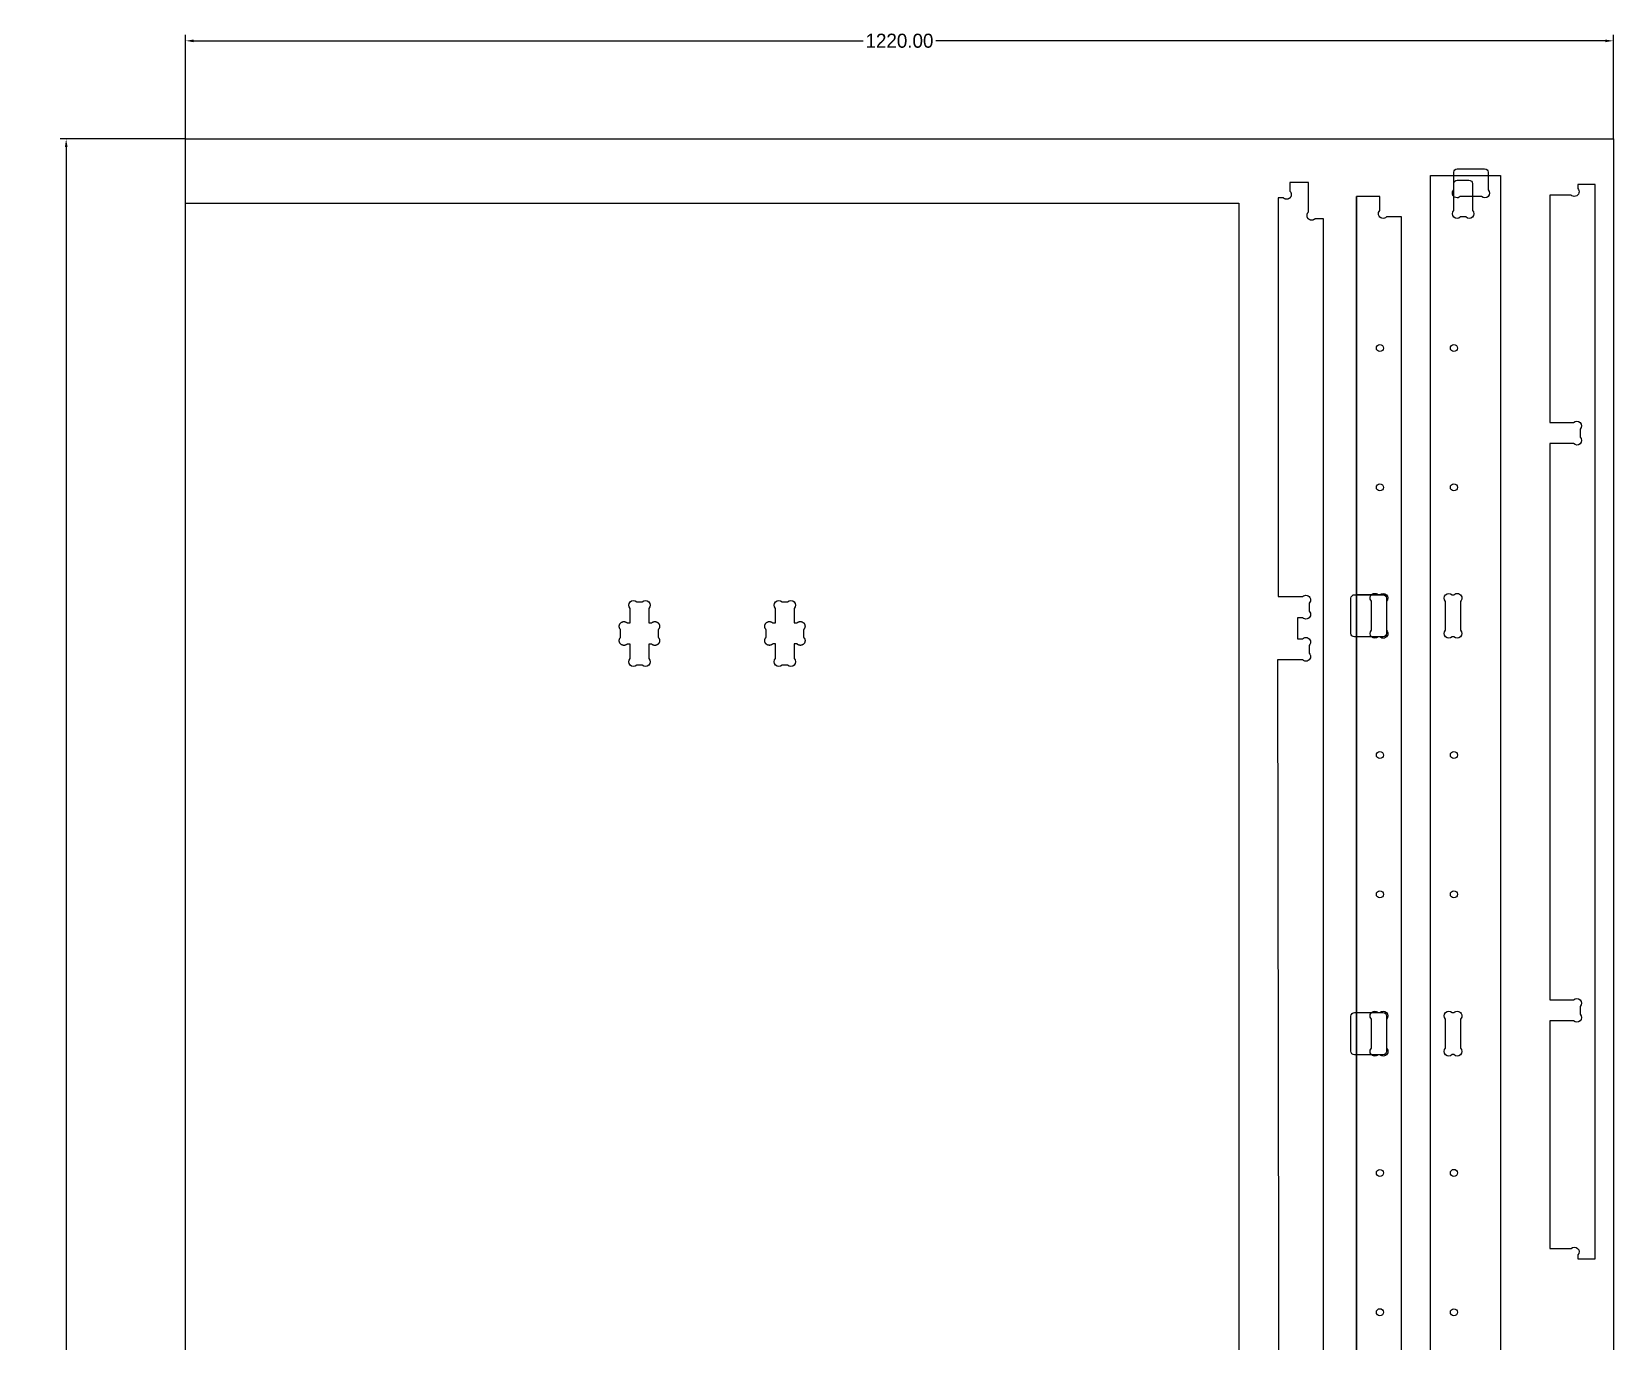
# Model space of a CAD drawing. Header units: millimetres. Extents: x 6492 to 10543, y 1975 to 5871.
# Drawn here: x 6492 to 7843, y 4752 to 5871 of the extents above; entities that cross this region are included whole.
import ezdxf

# ---------------------------------------------------------------- set-up
doc = ezdxf.new("R2010")
doc.units = ezdxf.units.MM
doc.layers.add('0_Make2D$Visibile$Curve', color=18, linetype='Continuous', true_color=0x000000)
for name, color, linetype in [('CUT_INSIDE_18MM', 54, 'Continuous'), ('CUT_OUTSIDE_18MM', 1, 'Continuous'), ('HOLE_18MM', 4, 'Continuous'), ('POCKET_INSIDE_9MM', 97, 'Continuous'), ('POCKET_OUTSIDE_9MM', 6, 'Continuous')]:
    doc.layers.add(name, color=color, linetype=linetype)
doc.layers.add('NO_PRINT', color=2, linetype='Continuous', plot=False)
doc.layers.add('POCKET_OUTSIDE_14MM', color=175, linetype='Continuous', plot=False)
doc.layers.add('TOP-HOLE-6.000MM-DIAM_15.000MM', color=20, linetype='Continuous', lineweight=25, true_color=0xff2400)
doc.dimstyles.get("Standard").update_dxf_attribs({"dimtxt": 1.2, "dimasz": 0.18, "dimexe": 0.18, "dimexo": 0.0625, "dimgap": 0.09, "dimtad": 0, "dimtih": 1, "dimtoh": 1, "dimzin": 0, "dimdsep": 46, "dimtxsty": 'Standard', "dimcen": 0.09, "dimclrd": 256, "dimclre": 256, "dimclrt": 256, "dimadec": 0, "dimazin": 0, "dimtfac": 1, "dimtofl": 0, "dimtmove": 0, "dimatfit": 3, "dimfxl": 1, "dimtolj": 1, "dimtzin": 0, "dimlwd": -1, "dimlwe": -1, "dimarcsym": 0})

# ---------------------------------------------------------------- blocks, each defined once
blk = doc.blocks.new('FRAME_INT_SHORT')
at = {"layer": 'CUT_OUTSIDE_18MM'}
blk.add_lwpolyline([(7697.4, 3385.5), (7700.8, 3385.5), (7700.8, 3400.5), (6782.8, 3400.5), (6782.8, 3385.5), (6786.2, 3385.5, -1), (6791.8, 3379.8), (6791.8, 3361.8), (6986.2, 3361.8), (6986.2, 3371.8), (6986.2, 3381.9, -1), (6991.8, 3387.6), (6998.6, 3387.6, -1), (7004.2, 3381.9), (7004.2, 3371.8), (7004.2, 3361.8), (7479.4, 3361.8), (7479.4, 3371.8), (7479.4, 3381.9, -1), (7485.1, 3387.6), (7491.8, 3387.6, -1), (7497.4, 3381.9), (7497.4, 3371.8), (7497.4, 3361.8), (7691.8, 3361.8), (7691.8, 3379.8, -1)], format="xyb", close=True, dxfattribs=at)
blk = doc.blocks.new('FRAME_LONG_OUT')
at = {"layer": '0_Make2D$Visibile$Curve', "color": 147, "lineweight": -3, "true_color": 0x366c72}
for p, q in [((7706.8, 5744.3), (7706.8, 5744.3)), ((7707.8, 3531.3), (7707.8, 3531.3))]:
    blk.add_line(p, q, dxfattribs=at)
at = {"layer": 'CUT_OUTSIDE_18MM'}
blk.add_lwpolyline([(7686.8, 5748.3), (7746.8, 5748.3), (7746.8, 3513.3), (7686.8, 3513.3)], close=True, dxfattribs=at)
at = {"layer": 'POCKET_INSIDE_9MM'}
for p, q in [((7698.6, 3871.8), (7698, 3871.8)), ((7712.6, 3871.8), (7712.6, 3871.8))]:
    blk.add_line(p, q, dxfattribs=at)
for points in [[(7717.1, 5712.8), (7712.5, 5712.8, -1), (7706.8, 5718.4), (7706.8, 5741.3, -0.414214), (7709.8, 5744.3), (7719.8, 5744.3, -0.414214), (7722.8, 5741.3), (7722.8, 5718.4, -1)], [(7706.9, 5354.1), (7705.4, 5354.1, -1), (7699.7, 5359.7), (7699.7, 5384.4, -1), (7705.4, 5390), (7706.9, 5390, -1), (7712.6, 5384.4), (7712.6, 5359.7, -1)], [(7706.9, 4997.1), (7705.4, 4997.1, -1), (7699.7, 5002.7), (7699.7, 5027.4, -1), (7705.4, 5033), (7706.9, 5033, -1), (7712.6, 5027.4), (7712.6, 5002.7, -1)], [(7706.9, 4603.8), (7705.4, 4603.8, -1), (7699.7, 4609.4), (7699.7, 4634.1, -1), (7705.4, 4639.8), (7706.9, 4639.8, -1), (7712.6, 4634.1), (7712.6, 4609.4, -1)], [(7706.9, 4228.8), (7705.4, 4228.8, -1), (7699.7, 4234.4), (7699.7, 4259.1, -1), (7705.4, 4264.7), (7706.9, 4264.7, -1), (7712.6, 4259.1), (7712.6, 4234.4, -1)], [(7706.9, 3871.8), (7705.4, 3871.8, -1), (7699.7, 3877.4), (7699.7, 3902.1, -1), (7705.4, 3907.8), (7706.9, 3907.8, -1), (7712.6, 3902.1), (7712.6, 3877.4, -1)], [(7717.1, 3548.8), (7712.5, 3548.8, 1), (7706.8, 3543.2), (7706.8, 3520.3, 0.414214), (7709.8, 3517.3), (7719.8, 3517.3, 0.414214), (7722.8, 3520.3), (7722.8, 3543.2, 1)]]:
    blk.add_lwpolyline(points, format="xyb", close=True, dxfattribs=at)
at = {"layer": 'POCKET_OUTSIDE_14MM'}
for points in [[(7706.8, 5748), (7706.8, 5751, -0.414214), (7709.8, 5754), (7733.2, 5754, -0.414214), (7736.2, 5751), (7736.2, 5748), (7736.2, 5736, -1), (7730.6, 5730.3), (7712.4, 5730.3, -1), (7706.8, 5736)], [(7706.8, 3513.6), (7706.8, 3510.6, 0.414214), (7709.8, 3507.6), (7733.2, 3507.6, 0.414214), (7736.2, 3510.6), (7736.2, 3513.6), (7736.2, 3525.6, 1), (7730.6, 3531.3), (7712.4, 3531.3, 1), (7706.8, 3525.6)]]:
    blk.add_lwpolyline(points, format="xyb", close=True, dxfattribs=at)
at = {"layer": 'TOP-HOLE-6.000MM-DIAM_15.000MM'}
for centre in [(7706.9, 5600.8), (7706.9, 5481.8), (7706.9, 5253.1), (7706.9, 5134.1), (7706.9, 4896.1), (7706.9, 4777), (7706.9, 4502.8), (7706.9, 4383.8), (7706.9, 4127.8), (7706.9, 4008.8), (7706.9, 3770.8), (7706.9, 3651.8)]:
    blk.add_circle(centre, 3, dxfattribs=at)
blk = doc.blocks.new('*D14')
at = {"layer": 'Defpoints', "color": 0, "transparency": 16777216}
for p in [(7843.2, 5863.3), (6623.2, 5779.5), (7843.2, 5779.5)]:
    blk.add_point(p, dxfattribs=at)
at = {"layer": 'NO_PRINT', "transparency": 16777216}
for p, q in [((6623.2, 5779.6), (6623.2, 5868.3)), ((7843.2, 5779.6), (7843.2, 5868.3)), ((6630.2, 5863.3), (7202.1, 5863.3)), ((7836.2, 5863.3), (7264.3, 5863.3))]:
    blk.add_line(p, q, dxfattribs=at)
for points in [[(6630.2, 5864.4), (6630.2, 5862.1), (6623.2, 5863.3)], [(7836.2, 5864.4), (7836.2, 5862.1), (7843.2, 5863.3)]]:
    blk.add_solid(points, dxfattribs=at)
at = {"layer": 'NO_PRINT', "transparency": 16777216, "insert": (7233.2, 5863.3), "char_height": 12, "attachment_point": 5}
blk.add_mtext('\\A1;1220.00', dxfattribs=at)
blk = doc.blocks.new('*D15')
at = {"layer": 'Defpoints', "color": 0, "transparency": 16777216}
for p in [(6623.2, 5779.5), (6521.2, 3339.5), (6623.2, 3339.5)]:
    blk.add_point(p, dxfattribs=at)
at = {"layer": 'NO_PRINT', "transparency": 16777216}
for p, q in [((6623.1, 5779.5), (6516.2, 5779.5)), ((6521.2, 5772.5), (6521.2, 4565.6)), ((6521.2, 3346.5), (6521.2, 4553.4)), ((6623.1, 3339.5), (6516.2, 3339.5))]:
    blk.add_line(p, q, dxfattribs=at)
for points in [[(6520.1, 5772.5), (6522.4, 5772.5), (6521.2, 5779.5)], [(6520.1, 3346.5), (6522.4, 3346.5), (6521.2, 3339.5)]]:
    blk.add_solid(points, dxfattribs=at)
at = {"layer": 'NO_PRINT', "transparency": 16777216, "insert": (6521.2, 4559.5), "char_height": 12, "attachment_point": 5}
blk.add_mtext('\\A1;2440.00', dxfattribs=at)

msp = doc.modelspace()

# ---------------------------------------------------------------- linework, layer by layer
at = {"layer": 'CUT_INSIDE_18MM'}
for points in [[(7021.378, 5365.932), (7021.477, 5366.028), (7021.58, 5366.121), (7021.686, 5366.21), (7021.794, 5366.295), (7021.906, 5366.377), (7022.02, 5366.454), (7022.137, 5366.528), (7022.257, 5366.597), (7022.379, 5366.662), (7022.503, 5366.723), (7022.629, 5366.78), (7022.756, 5366.832), (7022.886, 5366.88), (7023.017, 5366.923), (7023.15, 5366.962), (7023.284, 5366.997), (7023.419, 5367.026), (7023.555, 5367.051), (7023.691, 5367.071), (7023.829, 5367.087), (7023.966, 5367.097), (7024.104, 5367.103), (7024.242, 5367.105), (7024.381, 5367.101), (7024.518, 5367.093), (7024.656, 5367.08), (7024.793, 5367.062), (7024.929, 5367.039), (7025.065, 5367.012), (7025.199, 5366.98), (7025.332, 5366.943), (7025.464, 5366.902), (7025.595, 5366.857), (7025.724, 5366.807), (7025.85, 5366.752), (7025.975, 5366.693), (7026.098, 5366.63), (7026.219, 5366.563), (7026.337, 5366.491), (7026.453, 5366.416), (7026.566, 5366.336), (7026.676, 5366.253), (7026.783, 5366.166), (7026.888, 5366.075), (7026.989, 5365.981), (7027.086, 5365.883), (7027.181, 5365.782), (7027.271, 5365.678), (7027.358, 5365.571), (7027.442, 5365.461), (7027.521, 5365.347), (7027.597, 5365.232), (7027.668, 5365.114), (7027.736, 5364.993), (7027.799, 5364.87), (7027.858, 5364.745), (7027.912, 5364.618), (7027.962, 5364.489), (7028.008, 5364.359), (7028.049, 5364.227), (7028.085, 5364.094), (7028.117, 5363.959), (7028.145, 5363.824), (7028.167, 5363.688), (7028.185, 5363.551), (7028.198, 5363.413), (7028.206, 5363.275), (7028.21, 5363.137), (7028.209, 5362.999), (7028.203, 5362.861), (7028.192, 5362.723), (7028.177, 5362.586), (7028.156, 5362.449), (7028.132, 5362.313), (7028.102, 5362.178), (7028.068, 5362.044), (7028.029, 5361.912), (7027.986, 5361.781), (7027.938, 5361.651), (7027.885, 5361.523), (7027.829, 5361.397), (7027.768, 5361.273), (7027.702, 5361.151), (7027.633, 5361.032), (7027.559, 5360.915), (7027.482, 5360.801), (7027.401, 5360.689), (7027.315, 5360.58), (7027.226, 5360.474), (7027.134, 5360.372), (7027.038, 5360.272), (7027.038, 5353.592), (7027.134, 5353.493), (7027.226, 5353.39), (7027.315, 5353.285), (7027.401, 5353.176), (7027.482, 5353.064), (7027.559, 5352.95), (7027.633, 5352.833), (7027.702, 5352.714), (7027.768, 5352.592), (7027.829, 5352.468), (7027.885, 5352.342), (7027.938, 5352.214), (7027.986, 5352.084), (7028.029, 5351.953), (7028.068, 5351.821), (7028.102, 5351.687), (7028.132, 5351.552), (7028.156, 5351.416), (7028.177, 5351.279), (7028.192, 5351.142), (7028.203, 5351.004), (7028.209, 5350.866), (7028.21, 5350.728), (7028.206, 5350.59), (7028.198, 5350.452), (7028.185, 5350.314), (7028.167, 5350.177), (7028.145, 5350.041), (7028.117, 5349.906), (7028.085, 5349.771), (7028.049, 5349.638), (7028.008, 5349.506), (7027.962, 5349.376), (7027.912, 5349.247), (7027.858, 5349.12), (7027.799, 5348.995), (7027.736, 5348.872), (7027.668, 5348.751), (7027.597, 5348.633), (7027.521, 5348.517), (7027.442, 5348.404), (7027.358, 5348.294), (7027.271, 5348.187), (7027.181, 5348.083), (7027.086, 5347.982), (7026.989, 5347.884), (7026.888, 5347.79), (7026.783, 5347.699), (7026.676, 5347.612), (7026.566, 5347.529), (7026.453, 5347.449), (7026.337, 5347.374), (7026.219, 5347.302), (7026.098, 5347.235), (7025.975, 5347.172), (7025.85, 5347.113), (7025.724, 5347.058), (7025.595, 5347.008), (7025.464, 5346.963), (7025.332, 5346.921), (7025.199, 5346.885), (7025.065, 5346.853), (7024.929, 5346.826), (7024.793, 5346.803), (7024.656, 5346.785), (7024.518, 5346.772), (7024.381, 5346.764), (7024.242, 5346.76), (7024.104, 5346.762), (7023.966, 5346.768), (7023.829, 5346.778), (7023.691, 5346.794), (7023.555, 5346.814), (7023.419, 5346.839), (7023.284, 5346.868), (7023.15, 5346.903), (7023.017, 5346.941), (7022.886, 5346.985), (7022.756, 5347.033), (7022.629, 5347.085), (7022.503, 5347.142), (7022.379, 5347.203), (7022.257, 5347.268), (7022.137, 5347.337), (7022.02, 5347.411), (7021.906, 5347.488), (7021.794, 5347.57), (7021.686, 5347.655), (7021.58, 5347.744), (7021.477, 5347.836), (7021.378, 5347.932), (7018.997, 5347.932), (7018.997, 5335.592, -0.99985094), (7013.337, 5329.932), (7010.997, 5329.932), (7008.657, 5329.932, -0.99985094), (7002.997, 5335.592), (7002.997, 5347.932), (7000.616, 5347.932), (7000.517, 5347.836), (7000.414, 5347.744), (7000.308, 5347.655), (7000.2, 5347.57), (7000.088, 5347.488), (6999.974, 5347.411), (6999.857, 5347.337), (6999.737, 5347.268), (6999.615, 5347.203), (6999.491, 5347.142), (6999.366, 5347.085), (6999.238, 5347.033), (6999.108, 5346.985), (6998.977, 5346.941), (6998.844, 5346.903), (6998.71, 5346.868), (6998.575, 5346.839), (6998.44, 5346.814), (6998.303, 5346.794), (6998.166, 5346.778), (6998.028, 5346.768), (6997.89, 5346.762), (6997.752, 5346.76), (6997.614, 5346.764), (6997.476, 5346.772), (6997.338, 5346.785), (6997.201, 5346.803), (6997.065, 5346.826), (6996.929, 5346.853), (6996.795, 5346.885), (6996.662, 5346.921), (6996.53, 5346.963), (6996.399, 5347.008), (6996.271, 5347.058), (6996.144, 5347.113), (6996.019, 5347.172), (6995.896, 5347.235), (6995.775, 5347.302), (6995.657, 5347.374), (6995.541, 5347.449), (6995.428, 5347.529), (6995.318, 5347.612), (6995.211, 5347.699), (6995.106, 5347.79), (6995.005, 5347.884), (6994.908, 5347.982), (6994.813, 5348.083), (6994.723, 5348.187), (6994.636, 5348.294), (6994.552, 5348.404), (6994.473, 5348.517), (6994.397, 5348.633), (6994.326, 5348.751), (6994.259, 5348.872), (6994.195, 5348.995), (6994.137, 5349.12), (6994.082, 5349.247), (6994.032, 5349.376), (6993.986, 5349.506), (6993.945, 5349.638), (6993.909, 5349.771), (6993.877, 5349.906), (6993.85, 5350.041), (6993.827, 5350.177), (6993.809, 5350.314), (6993.796, 5350.452), (6993.788, 5350.59), (6993.784, 5350.728), (6993.785, 5350.866), (6993.791, 5351.004), (6993.802, 5351.142), (6993.817, 5351.279), (6993.838, 5351.416), (6993.863, 5351.552), (6993.892, 5351.687), (6993.926, 5351.821), (6993.965, 5351.953), (6994.009, 5352.084), (6994.056, 5352.214), (6994.109, 5352.342), (6994.165, 5352.468), (6994.226, 5352.592), (6994.292, 5352.714), (6994.361, 5352.833), (6994.435, 5352.95), (6994.512, 5353.064), (6994.594, 5353.176), (6994.679, 5353.285), (6994.768, 5353.39), (6994.86, 5353.493), (6994.956, 5353.592), (6994.956, 5360.272), (6994.86, 5360.372), (6994.768, 5360.474), (6994.679, 5360.58), (6994.594, 5360.689), (6994.512, 5360.801), (6994.435, 5360.915), (6994.361, 5361.032), (6994.292, 5361.151), (6994.226, 5361.273), (6994.165, 5361.397), (6994.109, 5361.523), (6994.056, 5361.651), (6994.009, 5361.781), (6993.965, 5361.912), (6993.926, 5362.044), (6993.892, 5362.178), (6993.863, 5362.313), (6993.838, 5362.449), (6993.817, 5362.586), (6993.802, 5362.723), (6993.791, 5362.861), (6993.785, 5362.999), (6993.784, 5363.137), (6993.788, 5363.275), (6993.796, 5363.413), (6993.809, 5363.551), (6993.827, 5363.688), (6993.85, 5363.824), (6993.877, 5363.959), (6993.909, 5364.094), (6993.945, 5364.227), (6993.986, 5364.359), (6994.032, 5364.489), (6994.082, 5364.618), (6994.137, 5364.745), (6994.195, 5364.87), (6994.259, 5364.993), (6994.326, 5365.114), (6994.397, 5365.232), (6994.473, 5365.347), (6994.552, 5365.461), (6994.636, 5365.571), (6994.723, 5365.678), (6994.813, 5365.782), (6994.908, 5365.883), (6995.005, 5365.981), (6995.106, 5366.075), (6995.211, 5366.166), (6995.318, 5366.253), (6995.428, 5366.336), (6995.541, 5366.416), (6995.657, 5366.491), (6995.775, 5366.563), (6995.896, 5366.63), (6996.019, 5366.693), (6996.144, 5366.752), (6996.271, 5366.807), (6996.399, 5366.857), (6996.53, 5366.902), (6996.662, 5366.943), (6996.795, 5366.98), (6996.929, 5367.012), (6997.065, 5367.039), (6997.201, 5367.062), (6997.338, 5367.08), (6997.476, 5367.093), (6997.614, 5367.101), (6997.752, 5367.105), (6997.89, 5367.103), (6998.028, 5367.097), (6998.166, 5367.087), (6998.303, 5367.071), (6998.44, 5367.051), (6998.575, 5367.026), (6998.71, 5366.997), (6998.844, 5366.962), (6998.977, 5366.923), (6999.108, 5366.88), (6999.238, 5366.832), (6999.366, 5366.78), (6999.491, 5366.723), (6999.615, 5366.662), (6999.737, 5366.597), (6999.857, 5366.528), (6999.974, 5366.454), (7000.088, 5366.377), (7000.2, 5366.295), (7000.308, 5366.21), (7000.414, 5366.121), (7000.517, 5366.028), (7000.616, 5365.932), (7002.997, 5365.932), (7002.997, 5378.272, -0.99985094), (7008.657, 5383.932), (7010.997, 5383.932), (7013.337, 5383.932, -0.99985094), (7018.997, 5378.272), (7018.997, 5365.932)], [(7145.676, 5365.98), (7145.776, 5366.076), (7145.878, 5366.169), (7145.984, 5366.258), (7146.093, 5366.343), (7146.205, 5366.424), (7146.319, 5366.502), (7146.436, 5366.576), (7146.555, 5366.645), (7146.677, 5366.71), (7146.801, 5366.771), (7146.927, 5366.828), (7147.055, 5366.88), (7147.185, 5366.928), (7147.316, 5366.971), (7147.448, 5367.01), (7147.582, 5367.045), (7147.717, 5367.074), (7147.853, 5367.099), (7147.99, 5367.119), (7148.127, 5367.135), (7148.265, 5367.145), (7148.403, 5367.151), (7148.541, 5367.153), (7148.679, 5367.149), (7148.817, 5367.141), (7148.955, 5367.128), (7149.092, 5367.11), (7149.228, 5367.087), (7149.363, 5367.06), (7149.498, 5367.028), (7149.631, 5366.991), (7149.763, 5366.95), (7149.893, 5366.905), (7150.022, 5366.855), (7150.149, 5366.8), (7150.274, 5366.741), (7150.397, 5366.678), (7150.518, 5366.611), (7150.636, 5366.539), (7150.751, 5366.464), (7150.864, 5366.384), (7150.975, 5366.301), (7151.082, 5366.214), (7151.186, 5366.123), (7151.287, 5366.029), (7151.385, 5365.931), (7151.479, 5365.83), (7151.57, 5365.726), (7151.657, 5365.619), (7151.74, 5365.509), (7151.82, 5365.395), (7151.895, 5365.28), (7151.967, 5365.162), (7152.034, 5365.041), (7152.097, 5364.918), (7152.156, 5364.793), (7152.211, 5364.666), (7152.261, 5364.537), (7152.306, 5364.407), (7152.347, 5364.275), (7152.384, 5364.142), (7152.416, 5364.007), (7152.443, 5363.872), (7152.466, 5363.736), (7152.483, 5363.599), (7152.497, 5363.461), (7152.505, 5363.323), (7152.509, 5363.185), (7152.507, 5363.047), (7152.501, 5362.909), (7152.491, 5362.771), (7152.475, 5362.634), (7152.455, 5362.497), (7152.43, 5362.361), (7152.4, 5362.226), (7152.366, 5362.092), (7152.327, 5361.96), (7152.284, 5361.829), (7152.236, 5361.699), (7152.184, 5361.571), (7152.127, 5361.445), (7152.066, 5361.321), (7152.001, 5361.199), (7151.931, 5361.08), (7151.858, 5360.963), (7151.78, 5360.849), (7151.699, 5360.737), (7151.614, 5360.628), (7151.525, 5360.522), (7151.432, 5360.42), (7151.336, 5360.32), (7151.336, 5353.64), (7151.432, 5353.541), (7151.525, 5353.438), (7151.614, 5353.333), (7151.699, 5353.224), (7151.78, 5353.112), (7151.858, 5352.998), (7151.931, 5352.881), (7152.001, 5352.762), (7152.066, 5352.64), (7152.127, 5352.516), (7152.184, 5352.39), (7152.236, 5352.262), (7152.284, 5352.132), (7152.327, 5352.001), (7152.366, 5351.869), (7152.4, 5351.735), (7152.43, 5351.6), (7152.455, 5351.464), (7152.475, 5351.327), (7152.491, 5351.19), (7152.501, 5351.052), (7152.507, 5350.914), (7152.509, 5350.776), (7152.505, 5350.638), (7152.497, 5350.5), (7152.483, 5350.362), (7152.466, 5350.225), (7152.443, 5350.089), (7152.416, 5349.954), (7152.384, 5349.819), (7152.347, 5349.686), (7152.306, 5349.554), (7152.261, 5349.424), (7152.211, 5349.295), (7152.156, 5349.168), (7152.097, 5349.043), (7152.034, 5348.92), (7151.967, 5348.799), (7151.895, 5348.681), (7151.82, 5348.565), (7151.74, 5348.452), (7151.657, 5348.342), (7151.57, 5348.235), (7151.479, 5348.131), (7151.385, 5348.03), (7151.287, 5347.932), (7151.186, 5347.838), (7151.082, 5347.747), (7150.975, 5347.66), (7150.864, 5347.577), (7150.751, 5347.497), (7150.636, 5347.422), (7150.518, 5347.35), (7150.397, 5347.283), (7150.274, 5347.22), (7150.149, 5347.161), (7150.022, 5347.106), (7149.893, 5347.056), (7149.763, 5347.011), (7149.631, 5346.969), (7149.498, 5346.933), (7149.363, 5346.901), (7149.228, 5346.874), (7149.092, 5346.851), (7148.955, 5346.833), (7148.817, 5346.82), (7148.679, 5346.812), (7148.541, 5346.808), (7148.403, 5346.81), (7148.265, 5346.816), (7148.127, 5346.826), (7147.99, 5346.842), (7147.853, 5346.862), (7147.717, 5346.887), (7147.582, 5346.916), (7147.448, 5346.951), (7147.316, 5346.989), (7147.185, 5347.033), (7147.055, 5347.081), (7146.927, 5347.133), (7146.801, 5347.19), (7146.677, 5347.251), (7146.555, 5347.316), (7146.436, 5347.385), (7146.319, 5347.459), (7146.205, 5347.536), (7146.093, 5347.618), (7145.984, 5347.703), (7145.878, 5347.792), (7145.776, 5347.884), (7145.676, 5347.98), (7143.296, 5347.98), (7143.296, 5335.64, -0.99985094), (7137.636, 5329.98), (7135.296, 5329.98), (7132.956, 5329.98, -0.99985094), (7127.296, 5335.64), (7127.296, 5347.98), (7124.915, 5347.98), (7124.815, 5347.884), (7124.713, 5347.792), (7124.607, 5347.703), (7124.498, 5347.618), (7124.387, 5347.536), (7124.272, 5347.459), (7124.155, 5347.385), (7124.036, 5347.316), (7123.914, 5347.251), (7123.79, 5347.19), (7123.664, 5347.133), (7123.536, 5347.081), (7123.407, 5347.033), (7123.275, 5346.989), (7123.143, 5346.951), (7123.009, 5346.916), (7122.874, 5346.887), (7122.738, 5346.862), (7122.601, 5346.842), (7122.464, 5346.826), (7122.326, 5346.816), (7122.188, 5346.81), (7122.05, 5346.808), (7121.912, 5346.812), (7121.774, 5346.82), (7121.637, 5346.833), (7121.5, 5346.851), (7121.363, 5346.874), (7121.228, 5346.901), (7121.093, 5346.933), (7120.96, 5346.969), (7120.828, 5347.011), (7120.698, 5347.056), (7120.569, 5347.106), (7120.442, 5347.161), (7120.317, 5347.22), (7120.194, 5347.283), (7120.074, 5347.35), (7119.955, 5347.422), (7119.84, 5347.497), (7119.727, 5347.577), (7119.616, 5347.66), (7119.509, 5347.747), (7119.405, 5347.838), (7119.304, 5347.932), (7119.206, 5348.03), (7119.112, 5348.131), (7119.021, 5348.235), (7118.934, 5348.342), (7118.851, 5348.452), (7118.771, 5348.565), (7118.696, 5348.681), (7118.624, 5348.799), (7118.557, 5348.92), (7118.494, 5349.043), (7118.435, 5349.168), (7118.381, 5349.295), (7118.33, 5349.424), (7118.285, 5349.554), (7118.244, 5349.686), (7118.207, 5349.819), (7118.175, 5349.954), (7118.148, 5350.089), (7118.125, 5350.225), (7118.108, 5350.362), (7118.095, 5350.5), (7118.086, 5350.638), (7118.083, 5350.776), (7118.084, 5350.914), (7118.09, 5351.052), (7118.1, 5351.19), (7118.116, 5351.327), (7118.136, 5351.464), (7118.161, 5351.6), (7118.191, 5351.735), (7118.225, 5351.869), (7118.264, 5352.001), (7118.307, 5352.132), (7118.355, 5352.262), (7118.407, 5352.39), (7118.464, 5352.516), (7118.525, 5352.64), (7118.59, 5352.762), (7118.66, 5352.881), (7118.733, 5352.998), (7118.811, 5353.112), (7118.892, 5353.224), (7118.977, 5353.333), (7119.066, 5353.438), (7119.159, 5353.541), (7119.255, 5353.64), (7119.255, 5360.32), (7119.159, 5360.42), (7119.066, 5360.522), (7118.977, 5360.628), (7118.892, 5360.737), (7118.811, 5360.849), (7118.733, 5360.963), (7118.66, 5361.08), (7118.59, 5361.199), (7118.525, 5361.321), (7118.464, 5361.445), (7118.407, 5361.571), (7118.355, 5361.699), (7118.307, 5361.829), (7118.264, 5361.96), (7118.225, 5362.092), (7118.191, 5362.226), (7118.161, 5362.361), (7118.136, 5362.497), (7118.116, 5362.634), (7118.1, 5362.771), (7118.09, 5362.909), (7118.084, 5363.047), (7118.083, 5363.185), (7118.086, 5363.323), (7118.095, 5363.461), (7118.108, 5363.599), (7118.125, 5363.736), (7118.148, 5363.872), (7118.175, 5364.007), (7118.207, 5364.142), (7118.244, 5364.275), (7118.285, 5364.407), (7118.33, 5364.537), (7118.381, 5364.666), (7118.435, 5364.793), (7118.494, 5364.918), (7118.557, 5365.041), (7118.624, 5365.162), (7118.696, 5365.28), (7118.771, 5365.395), (7118.851, 5365.509), (7118.934, 5365.619), (7119.021, 5365.726), (7119.112, 5365.83), (7119.206, 5365.931), (7119.304, 5366.029), (7119.405, 5366.123), (7119.509, 5366.214), (7119.616, 5366.301), (7119.727, 5366.384), (7119.84, 5366.464), (7119.955, 5366.539), (7120.074, 5366.611), (7120.194, 5366.678), (7120.317, 5366.741), (7120.442, 5366.8), (7120.569, 5366.855), (7120.698, 5366.905), (7120.828, 5366.95), (7120.96, 5366.991), (7121.093, 5367.028), (7121.228, 5367.06), (7121.363, 5367.087), (7121.5, 5367.11), (7121.637, 5367.128), (7121.774, 5367.141), (7121.912, 5367.149), (7122.05, 5367.153), (7122.188, 5367.151), (7122.326, 5367.145), (7122.464, 5367.135), (7122.601, 5367.119), (7122.738, 5367.099), (7122.874, 5367.074), (7123.009, 5367.045), (7123.143, 5367.01), (7123.275, 5366.971), (7123.407, 5366.928), (7123.536, 5366.88), (7123.664, 5366.828), (7123.79, 5366.771), (7123.914, 5366.71), (7124.036, 5366.645), (7124.155, 5366.576), (7124.272, 5366.502), (7124.387, 5366.424), (7124.498, 5366.343), (7124.607, 5366.258), (7124.713, 5366.169), (7124.815, 5366.076), (7124.915, 5365.98), (7127.296, 5365.98), (7127.296, 5378.32, -0.99985094), (7132.956, 5383.98), (7135.296, 5383.98), (7137.636, 5383.98, -0.99985094), (7143.296, 5378.32), (7143.296, 5365.98)]]:
    msp.add_lwpolyline(points, format="xyb", close=True, dxfattribs=at)
at = {"layer": 'CUT_OUTSIDE_18MM', "lineweight": -3}
for p, q in [((7623.557, 4228.774), (7623.557, 5730.304)), ((7623.558, 5390.077), (7623.559, 5542.449))]:
    msp.add_line(p, q, dxfattribs=at)
msp.add_lwpolyline([(7595.48, 4628.926), (7595.48, 5711.162), (7588.234, 5711.162), (7588.134, 5711.067), (7588.031, 5710.975), (7587.924, 5710.887), (7587.815, 5710.803), (7587.702, 5710.722), (7587.587, 5710.646), (7587.47, 5710.573), (7587.35, 5710.504), (7587.228, 5710.44), (7587.103, 5710.38), (7586.977, 5710.324), (7586.849, 5710.273), (7586.719, 5710.226), (7586.587, 5710.184), (7586.454, 5710.146), (7586.32, 5710.113), (7586.185, 5710.084), (7586.049, 5710.06), (7585.912, 5710.041), (7585.775, 5710.027), (7585.637, 5710.017), (7585.499, 5710.012), (7585.36, 5710.012), (7585.222, 5710.017), (7585.085, 5710.026), (7584.947, 5710.04), (7584.81, 5710.059), (7584.674, 5710.083), (7584.539, 5710.111), (7584.405, 5710.144), (7584.272, 5710.181), (7584.14, 5710.223), (7584.01, 5710.27), (7583.882, 5710.321), (7583.755, 5710.377), (7583.631, 5710.436), (7583.508, 5710.501), (7583.388, 5710.569), (7583.27, 5710.641), (7583.155, 5710.718), (7583.043, 5710.798), (7582.933, 5710.882), (7582.827, 5710.97), (7582.723, 5711.061), (7582.623, 5711.157), (7582.526, 5711.255), (7582.432, 5711.357), (7582.342, 5711.462), (7582.256, 5711.57), (7582.174, 5711.68), (7582.095, 5711.794), (7582.02, 5711.91), (7581.95, 5712.029), (7581.883, 5712.15), (7581.821, 5712.274), (7581.763, 5712.399), (7581.71, 5712.526), (7581.661, 5712.656), (7581.616, 5712.786), (7581.576, 5712.918), (7581.54, 5713.052), (7581.509, 5713.187), (7581.483, 5713.322), (7581.462, 5713.459), (7581.445, 5713.596), (7581.433, 5713.734), (7581.426, 5713.872), (7581.423, 5714.01), (7581.425, 5714.148), (7581.432, 5714.286), (7581.444, 5714.424), (7581.461, 5714.561), (7581.482, 5714.697), (7581.508, 5714.833), (7581.538, 5714.968), (7581.574, 5715.101), (7581.614, 5715.234), (7581.658, 5715.364), (7581.707, 5715.494), (7581.76, 5715.621), (7581.818, 5715.747), (7581.88, 5715.87), (7581.946, 5715.991), (7582.016, 5716.11), (7582.091, 5716.227), (7582.169, 5716.341), (7582.251, 5716.452), (7582.337, 5716.56), (7582.427, 5716.665), (7582.52, 5716.767), (7582.617, 5716.865), (7582.617, 5742.165), (7566.817, 5742.165), (7566.838, 5734.779), (7566.933, 5734.679), (7567.025, 5734.576), (7567.113, 5734.469), (7567.198, 5734.36), (7567.278, 5734.248), (7567.355, 5734.133), (7567.428, 5734.015), (7567.496, 5733.895), (7567.56, 5733.773), (7567.62, 5733.648), (7567.676, 5733.522), (7567.728, 5733.394), (7567.774, 5733.264), (7567.817, 5733.132), (7567.855, 5732.999), (7567.888, 5732.865), (7567.916, 5732.73), (7567.94, 5732.594), (7567.959, 5732.457), (7567.974, 5732.32), (7567.984, 5732.182), (7567.988, 5732.044), (7567.989, 5731.906), (7567.984, 5731.768), (7567.975, 5731.63), (7567.96, 5731.492), (7567.942, 5731.355), (7567.918, 5731.219), (7567.89, 5731.084), (7567.857, 5730.95), (7567.819, 5730.817), (7567.777, 5730.685), (7567.73, 5730.555), (7567.679, 5730.427), (7567.624, 5730.3), (7567.564, 5730.176), (7567.5, 5730.053), (7567.432, 5729.933), (7567.359, 5729.816), (7567.283, 5729.7), (7567.203, 5729.588), (7567.118, 5729.478), (7567.031, 5729.372), (7566.939, 5729.268), (7566.844, 5729.168), (7566.746, 5729.071), (7566.644, 5728.978), (7566.539, 5728.888), (7566.431, 5728.801), (7566.32, 5728.719), (7566.207, 5728.64), (7566.09, 5728.566), (7565.971, 5728.495), (7565.85, 5728.429), (7565.727, 5728.366), (7565.602, 5728.309), (7565.474, 5728.255), (7565.345, 5728.206), (7565.214, 5728.161), (7565.082, 5728.121), (7564.949, 5728.086), (7564.814, 5728.055), (7564.678, 5728.029), (7564.542, 5728.007), (7564.405, 5727.99), (7564.267, 5727.978), (7564.129, 5727.971), (7563.991, 5727.968), (7563.853, 5727.971), (7563.715, 5727.978), (7563.577, 5727.989), (7563.44, 5728.006), (7563.303, 5728.027), (7563.168, 5728.053), (7563.033, 5728.084), (7562.899, 5728.119), (7562.767, 5728.159), (7562.636, 5728.203), (7562.507, 5728.252), (7562.379, 5728.305), (7562.254, 5728.363), (7562.13, 5728.425), (7562.009, 5728.491), (7561.89, 5728.561), (7561.774, 5728.636), (7561.66, 5728.714), (7561.549, 5728.796), (7561.441, 5728.883), (7561.336, 5728.972), (7561.234, 5729.066), (7561.135, 5729.162), (7556.78, 5729.162), (7556.78, 5388.428), (7577.638, 5388.403, -1.00406547), (7583.322, 5382.767), (7583.322, 5376.041, -1.0053023), (7577.631, 5370.412), (7573.322, 5370.412), (7573.322, 5352.396), (7577.643, 5352.396, -1.00312522), (7583.322, 5346.755), (7583.322, 5340.028, -1.00600272), (7577.627, 5334.403), (7556.135, 5334.431), (7557.435, 4628.926)], format="xyb", dxfattribs=at)
at = {"layer": 'CUT_OUTSIDE_18MM'}
msp.add_lwpolyline([(7662.262, 3539.778), (7662.262, 5712.778), (7649.268, 5712.778, -1), (7643.561, 5718.391), (7643.561, 5730.304), (7623.561, 5730.304), (7623.561, 3522.251), (7643.561, 3522.251), (7643.561, 3534.165, -1), (7649.268, 3539.778), (7662.262, 3539.778)], format="xyb", dxfattribs=at)
msp.add_lwpolyline([(6623.171, 5724.605), (7523.171, 5724.605), (7523.171, 3524.605), (6623.171, 3524.605)], close=True, dxfattribs=at)
at = {"layer": 'HOLE_18MM'}
for points in [[(7643.66, 5354.077), (7642.209, 5354.077, -1), (7636.502, 5359.69), (7636.502, 5384.424, -1), (7642.209, 5390.037), (7643.66, 5390.037, -1), (7649.367, 5384.424), (7649.367, 5359.69, -1)], [(7643.66, 4997.058), (7642.209, 4997.058, -1), (7636.502, 5002.671), (7636.502, 5027.405, -1), (7642.209, 5033.018), (7643.66, 5033.018, -1), (7649.367, 5027.405), (7649.367, 5002.671, -1)]]:
    msp.add_lwpolyline(points, format="xyb", close=True, dxfattribs=at)
at = {"layer": 'NO_PRINT', "lineweight": -3}
msp.add_lwpolyline([(6623.171, 3339.508), (6623.171, 5779.508), (7843.171, 5779.508), (7843.171, 3339.508)], close=True, dxfattribs=at)
at = {"layer": 'POCKET_OUTSIDE_9MM'}
msp.add_line((7643.678, 5390.077), (7623.558, 5390.077), dxfattribs=at)
for points in [[(7622.002, 5390.072), (7643.66, 5390.037), (7646.295, 5390.059, -0.41663596), (7649.32, 5387.059), (7649.32, 5357.077, -0.41421356), (7646.32, 5354.077), (7621.962, 5354.077, -0.41456183), (7618.962, 5357.081), (7618.997, 5387.076, -0.41433991)], [(7622.002, 5033.053), (7643.66, 5033.018), (7646.295, 5033.04, -0.41663596), (7649.32, 5030.04), (7649.32, 5000.058, -0.41421356), (7646.32, 4997.058), (7621.962, 4997.058, -0.41456183), (7618.962, 5000.061), (7618.997, 5030.056, -0.41433991)]]:
    msp.add_lwpolyline(points, format="xyb", close=True, dxfattribs=at)
at = {"layer": 'TOP-HOLE-6.000MM-DIAM_15.000MM'}
for centre in [(7643.66, 5600.771), (7643.66, 5481.764), (7643.66, 5253.072), (7643.66, 5134.065), (7643.66, 4896.052), (7643.66, 4777.046)]:
    msp.add_circle(centre, 3, dxfattribs=at)

# ---------------------------------------------------------------- block references
at = {"layer": 'NO_PRINT'}
msp.add_blockref('FRAME_LONG_OUT', (0, 0), dxfattribs=at)
at = {"layer": 'NO_PRINT', "rotation": 270}
msp.add_blockref('FRAME_INT_SHORT', (4427.198, 12523.363), dxfattribs=at)

# ---------------------------------------------------------------- dimensions: what is measured, and where the dimension line sits
at = {"layer": 'NO_PRINT'}
dim = msp.add_linear_dim(base=(7843.171, 5863.268), p1=(6623.171, 5779.508), p2=(7843.171, 5779.508), dimstyle='Standard', override={"dimtxt": 12, "dimasz": 7, "dimexe": 5}, dxfattribs=at)
dim.commit()
dim.dimension.update_dxf_attribs({"geometry": '*D14', "text_midpoint": (7233.171, 5863.268)})
dim = msp.add_linear_dim(base=(6521.235, 3339.508), p1=(6623.171, 5779.508), p2=(6623.171, 3339.508), angle=90, dimstyle='Standard', override={"dimtxt": 12, "dimasz": 7, "dimexe": 5}, dxfattribs=at)
dim.commit()
dim.dimension.update_dxf_attribs({"geometry": '*D15', "text_midpoint": (6521.235, 4559.508)})

doc.saveas('drawing.dxf')
